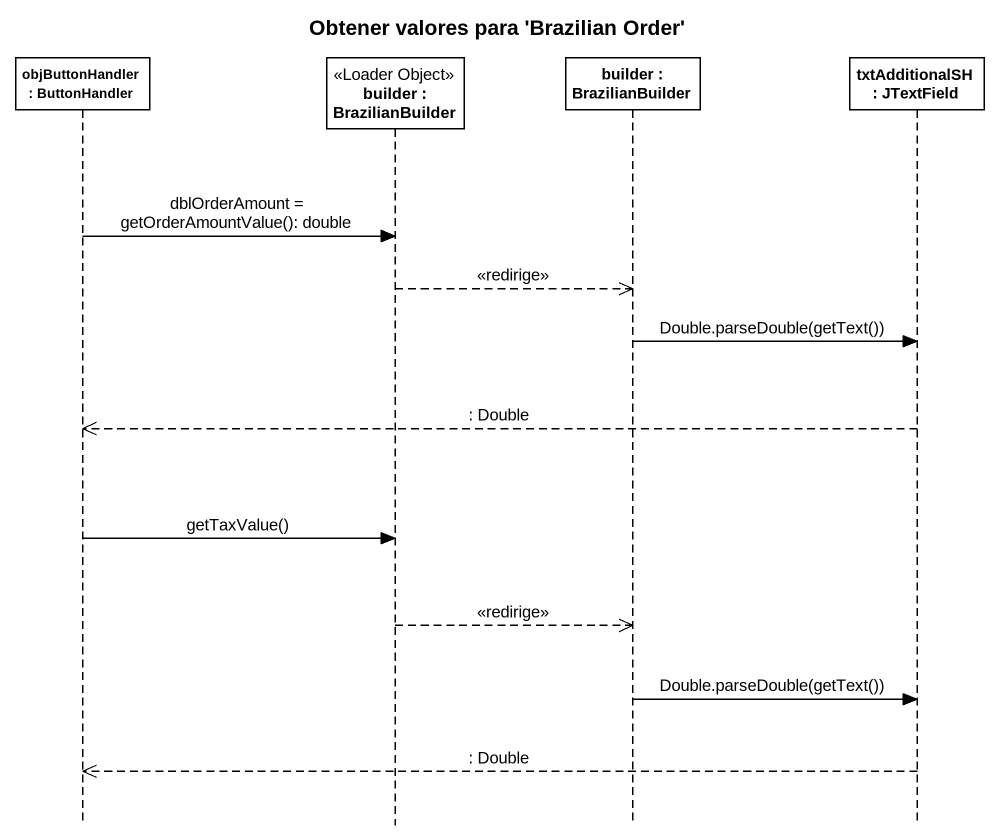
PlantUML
@startuml
title Obtener valores para 'Brazilian Order'
hide footbox
participant "objButtonHandler : ButtonHandler" as objButtonHandler
participant "builder : BrazilianBuilder" as builder <<Loader Object>>
participant "builder : BrazilianBuilder" as builder_2
participant "txtAdditionalSH : JTextField" as txtAdditionalSH

objButtonHandler -> builder : dblOrderAmount = getOrderAmountValue(): double
builder -->> builder_2 : <<redirige>>
builder_2 -> txtAdditionalSH : Double.parseDouble(getText())
txtAdditionalSH -->> objButtonHandler : : Double
objButtonHandler -> builder : getTaxValue()
builder -->> builder_2 : <<redirige>>
builder_2 -> txtAdditionalSH : Double.parseDouble(getText())
txtAdditionalSH -->> objButtonHandler : : Double
@enduml
